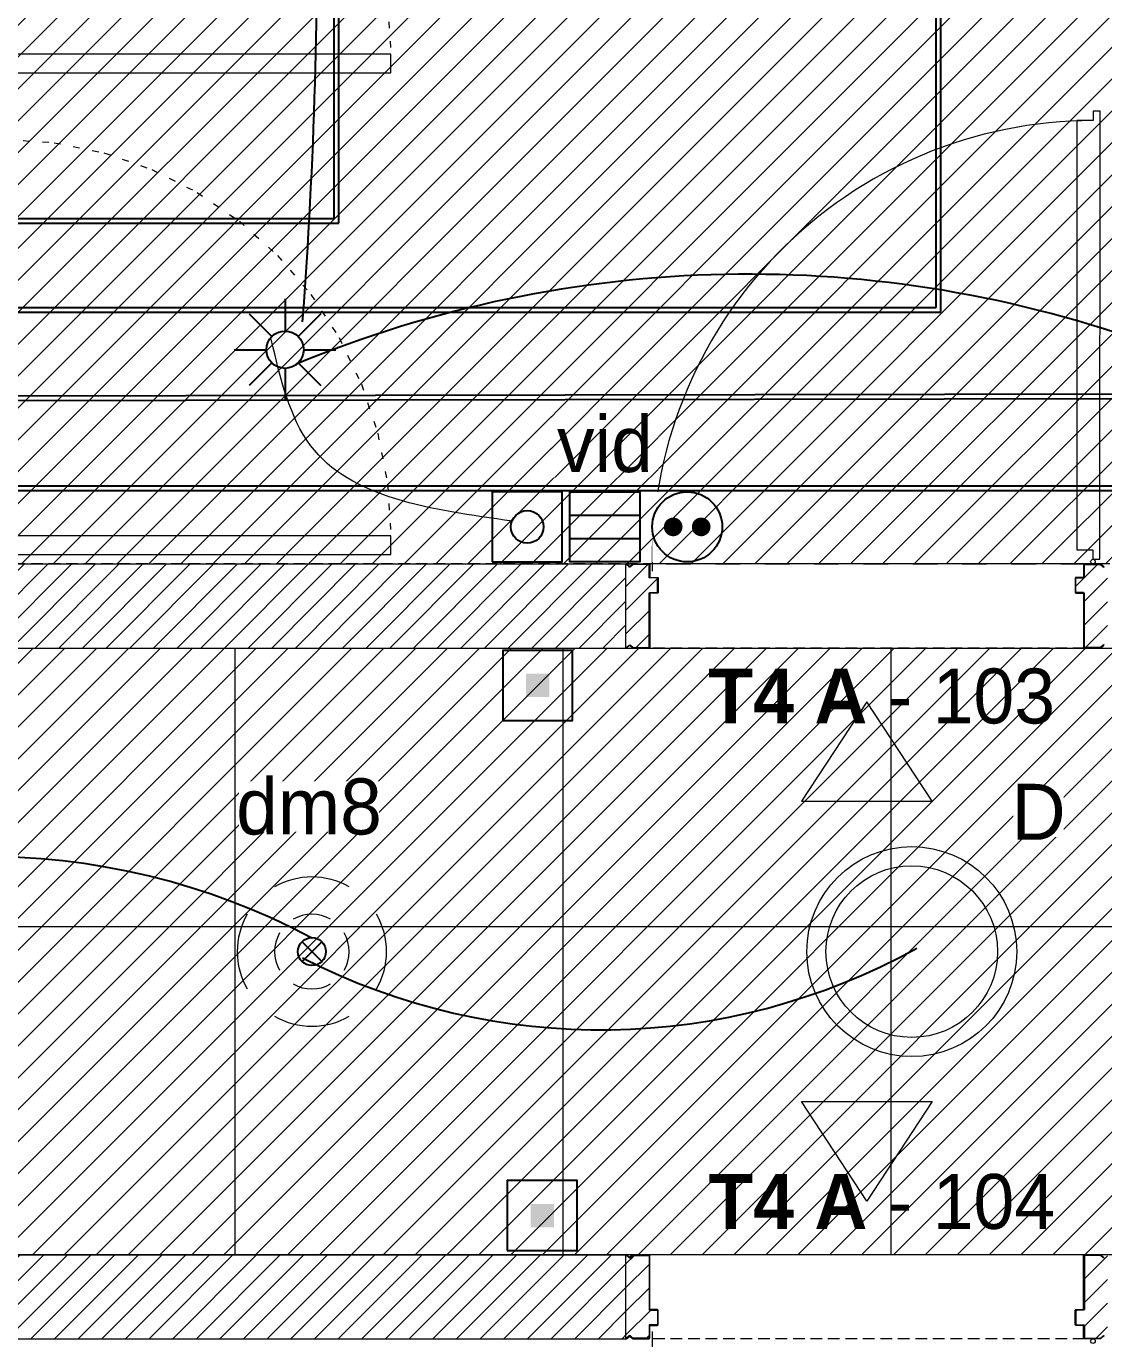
# Model space of a CAD drawing. Header units: centimetres. Extents: x 2666 to 9670, y 1889 to 5633.
# Drawn here: x 6461.1 to 6692.1, y 4134.4 to 4415.6 of the extents above; entities that cross this region are included whole.
import ezdxf

# ---------------------------------------------------------------- set-up
doc = ezdxf.new("R2010")
doc.units = ezdxf.units.CM
doc.header["$LTSCALE"] = 12.7
for name, pattern in [('Style de ligne -13', [0.295276, 0.19685, -0.098425]), ('Style de ligne -18', [0.328084, 0.109361, -0.218723]), ('VW-01', [0.83312, 0.41656, -0.41656])]:
    doc.linetypes.add(name, pattern=pattern)
for name, color, linetype, lineweight in [('B aménagement intérieur', 7, 'Continuous', 5), ('B Faux plafonds', 7, 'Continuous', 5), ('B GÈnÈral', 7, 'Continuous', 5), ('B Général', 7, 'Continuous', 5), ('C ANNOTATIONS-prestations', 7, 'Continuous', 5), ('C ANNOTATIONS-prestations-1', 7, 'Continuous', 5), ('C ANNOTATIONS-texte', 7, 'Continuous', 5), ('prlm-ELEC-CFA', 1, 'Continuous', 25), ('prlm-ELEC-CFO', 1, 'Continuous', 25)]:
    doc.layers.add(name, color=color, linetype=linetype, lineweight=lineweight)
doc.layers.add('prlm-CHAUFF', color=4, linetype='Continuous')
doc.styles.add('Eurostile (bold)', font='')
doc.styles.add('prlm-elec-cfa', font='comic.ttf', dxfattribs={"height": 12})
doc.styles.add('prlm-elec-cfo', font='comic.ttf', dxfattribs={"height": 12})
doc.styles.get('Eurostile (bold)').set_extended_font_data('Eurostile', bold=True)
pattern_1 = [(45, (0, 0.2205), (-3.5277778, 3.3072917), [])]
pattern_2 = [(45, (0, 0), (2.4253472, -2.6458333), [])]
pattern_3 = [(45, (6641.253, 4291.389), (2.42535, -2.64583), [])]

# ---------------------------------------------------------------- blocks, each defined once
blk = doc.blocks.new('xi.SPOT')
at = {"color": 0, "lineweight": 5}
blk.add_wipeout([(-4, 0), (-2.83, -2.83), (0, -4), (2.83, -2.83), (4, 0), (2.83, 2.83), (0, 4), (-2.83, 2.83)], dxfattribs=at).dxf.layer = 'prlm-ELEC-CFO'
at = {"layer": 'prlm-ELEC-CFO', "color": 0, "linetype": 'ByBlock', "lineweight": -2, "flags": 128}
for points in [[(0, 10.88), (0, 4)], [(-7.69, 7.69), (-2.83, 2.83)], [(7.69, 7.69), (2.83, 2.83)], [(-10.88, 0), (-4, 0)], [(4, 0), (10.88, 0)], [(-2.83, -2.83), (-7.69, -7.69)], [(0, -4), (0, -10.88)], [(2.83, -2.83), (7.69, -7.69)]]:
    blk.add_lwpolyline(points, dxfattribs=at)
at = {"layer": 'prlm-ELEC-CFO', "color": 0, "linetype": 'ByBlock', "lineweight": -2}
blk.add_circle((0, 0), 4, dxfattribs=at)
blk = doc.blocks.new('xi.BP')
at = {"layer": 'prlm-ELEC-CFO', "color": 0, "flags": 128}
blk.add_lwpolyline([(-7.5, -7.5), (7.5, -7.5), (7.5, 7.5), (-7.5, 7.5)], close=True, dxfattribs=at)
at = {"layer": 'prlm-ELEC-CFO', "color": 0}
blk.add_circle((0, 0), 3.5, dxfattribs=at)
blk = doc.blocks.new('xi.BSO')
at = {"layer": 'prlm-ELEC-CFO', "lineweight": 5}
blk.add_hatch(color=0, dxfattribs=at).paths.add_polyline_path([(-2.5, -2.5), (2.5, -2.5), (2.5, 2.5), (-2.5, 2.5)])
at = {"layer": 'prlm-ELEC-CFO', "color": 0, "flags": 128}
blk.add_lwpolyline([(-7.5, -7.5), (7.5, -7.5), (7.5, 7.5), (-7.5, 7.5)], close=True, dxfattribs=at)
blk = doc.blocks.new('xi.VID')
at = {"layer": 'prlm-ELEC-CFA', "color": 0, "linetype": 'ByBlock', "lineweight": -2, "flags": 128}
blk.add_lwpolyline([(-7.5, 7.5), (7.5, 7.5), (7.5, -7.5), (-7.5, -7.5)], close=True, dxfattribs=at)
at = {"layer": 'prlm-ELEC-CFA', "color": 0}
for points in [[(-7.5, 2.5), (7.5, 2.5)], [(-7.5, -2.5), (7.5, -2.5)]]:
    blk.add_lwpolyline(points, dxfattribs=at)
blk = doc.blocks.new('xi.PC')
at = {"color": 0, "lineweight": 5}
blk.add_wipeout([(-7.5, -7.5), (7.5, -7.5), (7.5, 7.5), (-7.5, 7.5)], dxfattribs=at).dxf.layer = 'prlm-ELEC-CFO'
at = {"layer": 'prlm-ELEC-CFO', "color": 0, "linetype": 'ByBlock', "lineweight": 5, "const_width": 2}
for points in [[(-4, 0, 1), (-2, 0, 1)], [(2, 0, 1), (4, 0, 1)]]:
    blk.add_lwpolyline(points, format="xyb", close=True, dxfattribs=at)
at = {"layer": 'prlm-ELEC-CFO', "color": 0, "linetype": 'ByBlock', "lineweight": -2}
blk.add_circle((0, 0), 7.5, dxfattribs=at)
blk = doc.blocks.new('xi.lumD')
at = {"layer": 'prlm-ELEC-CFO', "color": 0, "linetype": 'ByBlock', "lineweight": 13}
for radius in [22.49, 18.39]:
    blk.add_circle((0, 0), radius, dxfattribs=at)
blk = doc.blocks.new('xi.dm8')
at = {"layer": 'prlm-ELEC-CFO', "color": 0}
for points in [[(-2.12, 2.12), (2.12, -2.12)], [(2.12, 2.12), (-2.12, -2.12)]]:
    blk.add_lwpolyline(points, dxfattribs=at)
blk.add_circle((0, 0), 3, dxfattribs=at)
at = {"layer": 'prlm-ELEC-CFO', "color": 0, "lineweight": 13}
for radius, start, end in [(16, 60, 120), (16, 150, 210), (8, 60, 120), (16, 330, 30), (8, 150, 210), (8, 330, 30), (8, 240, 300), (16, 240, 300)]:
    blk.add_arc((0, 0), radius, start, end, dxfattribs=at)

msp = doc.modelspace()

# ---------------------------------------------------------------- hatches: boundary and pattern name
at = {"layer": 'B Faux plafonds', "linetype": 'Continuous', "lineweight": 5, "true_color": 0xaaaaaa}
h = msp.add_hatch(dxfattribs=at)
h.set_pattern_fill('F_P__SOFFITE', color=253, style=0, pattern_type=2)
h.set_pattern_definition(pattern_1)
h.paths.add_polyline_path([(4337.44, 3228.48), (4207.44, 3228.48), (4207.44, 4282.39), (4659.96, 4282.39), (4659.96, 4330.39), (5019.96, 4330.39), (5019.96, 4687.89), (5150.04, 4687.72), (5150.04, 4282.39), (6787.89, 4282.39), (6787.89, 4152.39), (4337.44, 4152.39)])
at = {"layer": 'B GÈnÈral', "linetype": 'Continuous', "lineweight": 5}
h = msp.add_hatch(dxfattribs=at)
h.set_pattern_fill('50_BETON', style=0, pattern_type=2)
h.set_pattern_definition(pattern_2)
h.paths.add_polyline_path([(6589.65, 4300.39), (6225.89, 4300.39), (6209.89, 4282.39), (6589.65, 4282.39)])
h = msp.add_hatch(dxfattribs=at)
h.set_pattern_fill('50_BETON', style=0, pattern_type=2)
h.set_pattern_definition(pattern_3)
edge = h.paths.add_edge_path()
edge.add_line((6589.65, 4282.44), (6590.32, 4283.02))
edge.add_line((6590.32, 4283.02), (6590.33, 4283.02))
edge.add_arc((6590.46, 4282.87), 0.2, 48.9909, 131.0091, ccw=False)
edge.add_line((6590.59, 4283.02), (6590.6, 4283.02))
edge.add_line((6590.6, 4283.02), (6591.16, 4282.53))
edge.add_line((6591.16, 4282.53), (6591.16, 4282.53))
edge.add_arc((6591.19, 4282.57), 0.05, 228.9909, 270)
edge.add_line((6591.19, 4282.52), (6591.19, 4282.52))
edge.add_line((6591.19, 4282.52), (6594.55, 4282.52))
edge.add_line((6594.55, 4282.52), (6594.56, 4282.52))
edge.add_arc((6594.56, 4282.56), 0.0435, 270, 360)
edge.add_line((6594.6, 4282.56), (6594.6, 4294.08))
edge.add_arc((6594.78, 4294.08), 0.174, 90, 180, ccw=False)
edge.add_line((6594.78, 4294.26), (6594.8, 4294.26))
edge.add_line((6594.8, 4294.26), (6596.35, 4294.26))
edge.add_line((6596.35, 4294.26), (6596.36, 4294.26))
edge.add_arc((6596.36, 4294.3), 0.0435, 270, 360)
edge.add_line((6596.4, 4294.3), (6596.4, 4297.35))
edge.add_arc((6596.36, 4297.35), 0.0435, 360, 450)
edge.add_line((6596.36, 4297.39), (6596.35, 4297.39))
edge.add_line((6596.35, 4297.39), (6594.8, 4297.39))
edge.add_line((6594.8, 4297.39), (6594.78, 4297.39))
edge.add_arc((6594.78, 4297.56), 0.174, 180, 270, ccw=False)
edge.add_line((6594.6, 4297.56), (6594.6, 4300.21))
edge.add_arc((6594.56, 4300.21), 0.0435, 360, 450)
edge.add_line((6594.56, 4300.26), (6594.55, 4300.26))
edge.add_line((6594.55, 4300.26), (6591.19, 4300.26))
edge.add_line((6591.19, 4300.26), (6591.19, 4300.26))
edge.add_arc((6591.19, 4300.21), 0.05, 90, 131.0091)
edge.add_line((6591.16, 4300.25), (6591.16, 4300.25))
edge.add_line((6591.16, 4300.25), (6590.6, 4299.76))
edge.add_line((6590.6, 4299.76), (6590.59, 4299.75))
edge.add_arc((6590.46, 4299.9), 0.2, 233.0967, 311.0091, ccw=False)
edge.add_line((6590.34, 4299.74), (6590.33, 4299.75))
edge.add_line((6590.33, 4299.75), (6589.82, 4300.2))
edge.add_line((6589.82, 4300.2), (6589.82, 4300.2))
edge.add_line((6589.82, 4300.2), (6589.65, 4300.34))
edge.add_line((6589.65, 4300.34), (6589.65, 4282.44))
h = msp.add_hatch(dxfattribs=at)
h.set_pattern_fill('50_BETON', style=0, pattern_type=2)
h.set_pattern_definition(pattern_3)
edge = h.paths.add_edge_path()
edge.add_line((6692.85, 4282.44), (6692.19, 4283.02))
edge.add_line((6692.19, 4283.02), (6692.18, 4283.02))
edge.add_arc((6692.05, 4282.87), 0.2, 48.9909, 131.0091)
edge.add_line((6691.92, 4283.02), (6691.91, 4283.02))
edge.add_line((6691.91, 4283.02), (6691.35, 4282.53))
edge.add_line((6691.35, 4282.53), (6691.35, 4282.53))
edge.add_arc((6691.32, 4282.57), 0.05, 270, 311.0091, ccw=False)
edge.add_line((6691.32, 4282.52), (6691.31, 4282.52))
edge.add_line((6691.31, 4282.52), (6687.95, 4282.52))
edge.add_line((6687.95, 4282.52), (6687.95, 4282.52))
edge.add_arc((6687.95, 4282.56), 0.0435, 180, 270, ccw=False)
edge.add_line((6687.9, 4282.56), (6687.9, 4294.08))
edge.add_arc((6687.73, 4294.08), 0.174, 360, 450)
edge.add_line((6687.73, 4294.26), (6687.7, 4294.26))
edge.add_line((6687.7, 4294.26), (6686.15, 4294.26))
edge.add_line((6686.15, 4294.26), (6686.15, 4294.26))
edge.add_arc((6686.15, 4294.3), 0.0435, 180, 270, ccw=False)
edge.add_line((6686.1, 4294.3), (6686.1, 4297.35))
edge.add_arc((6686.15, 4297.35), 0.0435, 90, 180, ccw=False)
edge.add_line((6686.15, 4297.39), (6686.15, 4297.39))
edge.add_line((6686.15, 4297.39), (6687.7, 4297.39))
edge.add_line((6687.7, 4297.39), (6687.73, 4297.39))
edge.add_arc((6687.73, 4297.56), 0.174, 270, 360)
edge.add_line((6687.9, 4297.56), (6687.9, 4300.21))
edge.add_arc((6687.95, 4300.21), 0.0435, 90, 180, ccw=False)
edge.add_line((6687.95, 4300.26), (6687.95, 4300.26))
edge.add_line((6687.95, 4300.26), (6691.31, 4300.26))
edge.add_line((6691.31, 4300.26), (6691.32, 4300.26))
edge.add_arc((6691.32, 4300.21), 0.05, 48.9909, 90, ccw=False)
edge.add_line((6691.35, 4300.25), (6691.35, 4300.25))
edge.add_line((6691.35, 4300.25), (6691.91, 4299.76))
edge.add_line((6691.91, 4299.76), (6691.92, 4299.75))
edge.add_arc((6692.05, 4299.9), 0.2, 228.9909, 306.9033)
edge.add_line((6692.17, 4299.74), (6692.18, 4299.75))
edge.add_line((6692.18, 4299.75), (6692.69, 4300.2))
edge.add_line((6692.69, 4300.2), (6692.69, 4300.2))
edge.add_line((6692.69, 4300.2), (6692.85, 4300.34))
edge.add_line((6692.85, 4300.34), (6692.85, 4282.44))
h = msp.add_hatch(dxfattribs=at)
h.set_pattern_fill('50_BETON', style=0, pattern_type=2)
h.set_pattern_definition(pattern_2)
h.paths.add_polyline_path([(5534.54, 4152.39), (5534.54, 4134.39), (6589.65, 4134.39), (6589.65, 4152.39)])
h = msp.add_hatch(dxfattribs=at)
h.set_pattern_fill('50_BETON', style=0, pattern_type=2)
h.set_pattern_definition(pattern_2)
edge = h.paths.add_edge_path()
edge.add_line((6589.65, 4152.34), (6590.31, 4151.76))
edge.add_line((6590.31, 4151.76), (6590.32, 4151.75))
edge.add_arc((6590.45, 4151.9), 0.2, 228.9909, 311.0091)
edge.add_line((6590.58, 4151.75), (6590.59, 4151.76))
edge.add_line((6590.59, 4151.76), (6591.15, 4152.25))
edge.add_line((6591.15, 4152.25), (6591.15, 4152.25))
edge.add_arc((6591.18, 4152.21), 0.05, 90, 131.0091, ccw=False)
edge.add_line((6591.18, 4152.26), (6591.19, 4152.26))
edge.add_line((6591.19, 4152.26), (6594.55, 4152.26))
edge.add_line((6594.55, 4152.26), (6594.55, 4152.26))
edge.add_arc((6594.55, 4152.21), 0.0435, 0, 90, ccw=False)
edge.add_line((6594.6, 4152.21), (6594.6, 4140.69))
edge.add_arc((6594.77, 4140.69), 0.174, 180, 270)
edge.add_line((6594.77, 4140.52), (6594.8, 4140.52))
edge.add_line((6594.8, 4140.52), (6596.35, 4140.52))
edge.add_line((6596.35, 4140.52), (6596.35, 4140.52))
edge.add_arc((6596.35, 4140.48), 0.0435, 0, 90, ccw=False)
edge.add_line((6596.4, 4140.48), (6596.4, 4137.43))
edge.add_arc((6596.35, 4137.43), 0.0435, 270, 360, ccw=False)
edge.add_line((6596.35, 4137.39), (6596.35, 4137.39))
edge.add_line((6596.35, 4137.39), (6594.8, 4137.39))
edge.add_line((6594.8, 4137.39), (6594.77, 4137.39))
edge.add_arc((6594.77, 4137.21), 0.174, 90, 180)
edge.add_line((6594.6, 4137.21), (6594.6, 4134.56))
edge.add_arc((6594.55, 4134.56), 0.0435, 270, 360, ccw=False)
edge.add_line((6594.55, 4134.52), (6594.55, 4134.52))
edge.add_line((6594.55, 4134.52), (6591.19, 4134.52))
edge.add_line((6591.19, 4134.52), (6591.18, 4134.52))
edge.add_arc((6591.18, 4134.57), 0.05, 228.9909, 270, ccw=False)
edge.add_line((6591.15, 4134.53), (6591.15, 4134.53))
edge.add_line((6591.15, 4134.53), (6590.59, 4135.02))
edge.add_line((6590.59, 4135.02), (6590.58, 4135.02))
edge.add_arc((6590.45, 4134.87), 0.2, 48.9909, 126.9033)
edge.add_line((6590.33, 4135.03), (6590.32, 4135.02))
edge.add_line((6590.32, 4135.02), (6589.81, 4134.58))
edge.add_line((6589.81, 4134.58), (6589.81, 4134.58))
edge.add_line((6589.81, 4134.58), (6589.65, 4134.44))
edge.add_line((6589.65, 4134.44), (6589.65, 4152.34))
h = msp.add_hatch(dxfattribs=at)
h.set_pattern_fill('50_BETON', style=0, pattern_type=2)
h.set_pattern_definition(pattern_2)
edge = h.paths.add_edge_path()
edge.add_line((6692.85, 4152.34), (6692.18, 4151.76))
edge.add_line((6692.18, 4151.76), (6692.17, 4151.75))
edge.add_arc((6692.04, 4151.9), 0.2, 228.9909, 311.0091, ccw=False)
edge.add_line((6691.91, 4151.75), (6691.9, 4151.76))
edge.add_line((6691.9, 4151.76), (6691.34, 4152.25))
edge.add_line((6691.34, 4152.25), (6691.34, 4152.25))
edge.add_arc((6691.31, 4152.21), 0.05, 48.9909, 90)
edge.add_line((6691.31, 4152.26), (6691.31, 4152.26))
edge.add_line((6691.31, 4152.26), (6687.95, 4152.26))
edge.add_line((6687.95, 4152.26), (6687.94, 4152.26))
edge.add_arc((6687.94, 4152.21), 0.0435, 90, 180)
edge.add_line((6687.9, 4152.21), (6687.9, 4140.69))
edge.add_arc((6687.72, 4140.69), 0.174, 270, 360, ccw=False)
edge.add_line((6687.72, 4140.52), (6687.7, 4140.52))
edge.add_line((6687.7, 4140.52), (6686.15, 4140.52))
edge.add_line((6686.15, 4140.52), (6686.14, 4140.52))
edge.add_arc((6686.14, 4140.48), 0.0435, 90, 180)
edge.add_line((6686.1, 4140.48), (6686.1, 4137.43))
edge.add_arc((6686.14, 4137.43), 0.0435, 180, 270)
edge.add_line((6686.14, 4137.39), (6686.15, 4137.39))
edge.add_line((6686.15, 4137.39), (6687.7, 4137.39))
edge.add_line((6687.7, 4137.39), (6687.72, 4137.39))
edge.add_arc((6687.72, 4137.21), 0.174, 0, 90, ccw=False)
edge.add_line((6687.9, 4137.21), (6687.9, 4134.56))
edge.add_arc((6687.94, 4134.56), 0.0435, 180, 270)
edge.add_line((6687.94, 4134.52), (6687.95, 4134.52))
edge.add_line((6687.95, 4134.52), (6691.31, 4134.52))
edge.add_line((6691.31, 4134.52), (6691.31, 4134.52))
edge.add_arc((6691.31, 4134.57), 0.05, 270, 311.0091)
edge.add_line((6691.34, 4134.53), (6691.34, 4134.53))
edge.add_line((6691.34, 4134.53), (6691.9, 4135.02))
edge.add_line((6691.9, 4135.02), (6691.91, 4135.02))
edge.add_arc((6692.04, 4134.87), 0.2, 53.0967, 131.0091, ccw=False)
edge.add_line((6692.16, 4135.03), (6692.17, 4135.02))
edge.add_line((6692.17, 4135.02), (6692.68, 4134.58))
edge.add_line((6692.68, 4134.58), (6692.68, 4134.58))
edge.add_line((6692.68, 4134.58), (6692.85, 4134.44))
edge.add_line((6692.85, 4134.44), (6692.85, 4152.34))
at = {"layer": 'C ANNOTATIONS-prestations-1', "linetype": 'Continuous', "lineweight": 9, "true_color": 0x989898}
h = msp.add_hatch(dxfattribs=at)
h.set_pattern_fill('DALETTES TERRASSE 50X50', color=252, scale=1.406016, style=0, pattern_type=2)
h.set_pattern_definition([(0, (4678, 4152.39), (4e-15, -70.3008), []), (-90, (4678, 4152.39), (70.3008, 0), [])])
h.paths.add_polyline_path([(4337.44, 3228.48), (4207.44, 3228.48), (4207.44, 4282.39), (4659.96, 4282.39), (4659.96, 4330.39), (5019.96, 4330.39), (5019.96, 4687.89), (5150.04, 4687.72), (5150.04, 4282.39), (6787.89, 4282.39), (6787.89, 4152.39), (4337.44, 4152.39)])

# ---------------------------------------------------------------- linework, layer by layer
at = {"layer": 'B Général', "linetype": 'Style de ligne -18', "lineweight": 5}
for p, q in [((6538.56, 4420.73), (6539.27, 4409.64)), ((6456.27, 4391.39), (6467.1, 4390.66)), ((6467.1, 4390.66), (6477.75, 4388.49)), ((6477.75, 4388.49), (6488.03, 4384.92)), ((6488.03, 4384.92), (6497.77, 4380)), ((6497.77, 4380), (6506.79, 4373.82)), ((6506.79, 4373.82), (6514.96, 4366.49)), ((6532.95, 4338.92), (6536.44, 4328.39)), ((6536.44, 4328.39), (6538.56, 4317.48)), ((6538.56, 4317.48), (6539.27, 4306.39))]:
    msp.add_line(p, q, dxfattribs=at)
at = {"layer": 'B Général'}
for p, q in [((6539.27, 4409.64), (6456.27, 4409.64)), ((6539.27, 4405.64), (6539.27, 4409.64)), ((6456.27, 4405.64), (6539.27, 4405.64)), ((6539.27, 4306.39), (6456.27, 4306.39)), ((6539.27, 4302.39), (6539.27, 4306.39)), ((6456.27, 4302.39), (6539.27, 4302.39))]:
    msp.add_line(p, q, dxfattribs=at)
at = {"layer": 'B Général', "color": 7, "linetype": 'Continuous', "lineweight": 18}
for p, q in [((6233.89, 4300.39), (6589.65, 4300.39)), ((6209.89, 4282.39), (6589.65, 4282.39)), ((5534.54, 4152.39), (6589.65, 4152.39)), ((6225.89, 4134.39), (6589.65, 4134.39))]:
    msp.add_line(p, q, dxfattribs=at)
at = {"layer": 'B Général', "color": 7, "linetype": 'Continuous', "lineweight": 5}
for p, q in [((6233.89, 4300.39), (6589.65, 4300.39)), ((6589.65, 4282.39), (6589.65, 4300.39)), ((6209.89, 4282.39), (6589.65, 4282.39)), ((5534.54, 4152.39), (6589.65, 4152.39)), ((6589.65, 4134.39), (6589.65, 4152.39)), ((6225.89, 4134.39), (6589.65, 4134.39))]:
    msp.add_line(p, q, dxfattribs=at)
at = {"layer": 'B Général', "linetype": 'Style de ligne -13', "lineweight": 5}
for p, q in [((6687.95, 4300.39), (6594.55, 4300.39)), ((6687.95, 4282.39), (6594.55, 4282.39)), ((6687.95, 4152.39), (6594.55, 4152.39)), ((6687.95, 4134.39), (6594.55, 4134.39))]:
    msp.add_line(p, q, dxfattribs=at)
at = {"layer": 'B Général', "color": 49, "linetype": 'Continuous', "lineweight": 5}
for p, q in [((6641.25, 4163.89), (6627.25, 4185.24)), ((6627.25, 4185.24), (6655.25, 4185.24)), ((6655.25, 4185.24), (6641.25, 4163.89))]:
    msp.add_line(p, q, dxfattribs=at)
at = {"layer": 'B Général', "color": 7, "linetype": 'Continuous', "lineweight": 5, "flags": 128}
msp.add_lwpolyline([(6686.25, 4303.39), (6689.75, 4303.39), (6689.75, 4301.39), (6691.25, 4301.39), (6691.27, 4397.39), (6689.77, 4397.39), (6689.77, 4395.39), (6686.27, 4395.39)], close=True, dxfattribs=at)
at = {"layer": 'B Général', "linetype": 'Continuous', "lineweight": 5, "flags": 128}
for points in [[(6594.75, 4300.21), (6594.75, 4297.56, 0.414214), (6594.8, 4297.52), (6594.8, 4297.52), (6596.35, 4297.52), (6596.38, 4297.52, -0.414214), (6596.55, 4297.35), (6596.55, 4294.3, -0.414214), (6596.38, 4294.13), (6596.35, 4294.13), (6594.8, 4294.13), (6594.8, 4294.13, 0.414214), (6594.75, 4294.08), (6594.75, 4282.56, -0.414214), (6594.58, 4282.39), (6594.55, 4282.39), (6591.19, 4282.39), (6591.18, 4282.39, -0.18087), (6591.05, 4282.44), (6591.05, 4282.44), (6590.49, 4282.92), (6590.49, 4282.93, 0.373975), (6590.43, 4282.93), (6590.42, 4282.92), (6589.76, 4282.35), (6589.65, 4282.44), (6590.32, 4283.02), (6590.33, 4283.02, -0.373975), (6590.59, 4283.02), (6590.6, 4283.02), (6591.16, 4282.53), (6591.16, 4282.53, 0.18087), (6591.19, 4282.52), (6591.19, 4282.52), (6594.55, 4282.52), (6594.56, 4282.52, 0.414214), (6594.6, 4282.56), (6594.6, 4294.08, -0.414214), (6594.78, 4294.26), (6594.8, 4294.26), (6596.35, 4294.26), (6596.36, 4294.26, 0.414214), (6596.4, 4294.3), (6596.4, 4297.35, 0.414214), (6596.36, 4297.39), (6596.35, 4297.39), (6594.8, 4297.39), (6594.78, 4297.39, -0.414214), (6594.6, 4297.56), (6594.6, 4300.21, 0.414214), (6594.56, 4300.26), (6594.55, 4300.26), (6591.19, 4300.26), (6591.19, 4300.26, 0.18087), (6591.16, 4300.25), (6591.16, 4300.25), (6590.6, 4299.76), (6590.59, 4299.75, -0.353689), (6590.34, 4299.74), (6590.33, 4299.75), (6589.82, 4300.2), (6589.82, 4300.2), (6589.65, 4300.34), (6589.76, 4300.43), (6590.37, 4299.9, 0.385556), (6590.49, 4299.85), (6590.49, 4299.85), (6591.05, 4300.34), (6591.05, 4300.34, -0.18087), (6591.18, 4300.39), (6591.19, 4300.39), (6594.55, 4300.39), (6594.58, 4300.39, -0.414214)], [(6594.75, 4134.56), (6594.75, 4137.21, -0.414214), (6594.79, 4137.26), (6594.8, 4137.26), (6596.35, 4137.26), (6596.37, 4137.26, 0.414214), (6596.55, 4137.43), (6596.55, 4140.48, 0.414214), (6596.37, 4140.65), (6596.35, 4140.65), (6594.8, 4140.65), (6594.79, 4140.65, -0.414214), (6594.75, 4140.69), (6594.75, 4152.21, 0.414214), (6594.57, 4152.39), (6594.55, 4152.39), (6591.19, 4152.39), (6591.18, 4152.39, 0.18087), (6591.05, 4152.34), (6591.04, 4152.34), (6590.49, 4151.85), (6590.49, 4151.85, -0.373975), (6590.42, 4151.85), (6590.42, 4151.85), (6589.75, 4152.43), (6589.65, 4152.34), (6590.31, 4151.76), (6590.32, 4151.75, 0.373975), (6590.58, 4151.75), (6590.59, 4151.76), (6591.15, 4152.25), (6591.15, 4152.25, -0.18087), (6591.18, 4152.26), (6591.19, 4152.26), (6594.55, 4152.26), (6594.55, 4152.26, -0.414214), (6594.6, 4152.21), (6594.6, 4140.69, 0.414214), (6594.77, 4140.52), (6594.8, 4140.52), (6596.35, 4140.52), (6596.35, 4140.52, -0.414214), (6596.4, 4140.48), (6596.4, 4137.43, -0.414214), (6596.35, 4137.39), (6596.35, 4137.39), (6594.8, 4137.39), (6594.77, 4137.39, 0.414214), (6594.6, 4137.21), (6594.6, 4134.56, -0.414214), (6594.55, 4134.52), (6594.55, 4134.52), (6591.19, 4134.52), (6591.18, 4134.52, -0.18087), (6591.15, 4134.53), (6591.15, 4134.53), (6590.59, 4135.02), (6590.58, 4135.02, 0.353689), (6590.33, 4135.03), (6590.32, 4135.02), (6589.81, 4134.58), (6589.81, 4134.58), (6589.65, 4134.44), (6589.75, 4134.35), (6590.37, 4134.88, -0.385556), (6590.48, 4134.93), (6590.49, 4134.92), (6591.04, 4134.44), (6591.05, 4134.44, 0.18087), (6591.18, 4134.39), (6591.19, 4134.39), (6594.55, 4134.39), (6594.57, 4134.39, 0.414214)]]:
    msp.add_lwpolyline(points, format="xyb", close=True, dxfattribs=at)
for points in [[(6692.13, 4299.9, -0.385556), (6692.02, 4299.85), (6692.01, 4299.85), (6691.46, 4300.34), (6691.45, 4300.34, 0.18087), (6691.32, 4300.39), (6691.31, 4300.39), (6687.95, 4300.39), (6687.93, 4300.39, 0.414214), (6687.75, 4300.21), (6687.75, 4297.56, -0.414214), (6687.71, 4297.52), (6687.7, 4297.52), (6686.15, 4297.52), (6686.13, 4297.52, 0.414214), (6685.95, 4297.35), (6685.95, 4294.3, 0.414214), (6686.13, 4294.13), (6686.15, 4294.13), (6687.7, 4294.13), (6687.71, 4294.13, -0.414214), (6687.75, 4294.08), (6687.75, 4282.56, 0.414214), (6687.93, 4282.39), (6687.95, 4282.39), (6691.31, 4282.39), (6691.32, 4282.39, 0.18087), (6691.45, 4282.44), (6691.46, 4282.44), (6692.01, 4282.92), (6692.01, 4282.93, -0.373975), (6692.08, 4282.93)], [(6692.18, 4283.02, 0.373975), (6691.92, 4283.02), (6691.91, 4283.02), (6691.35, 4282.53), (6691.35, 4282.53, -0.18087), (6691.32, 4282.52), (6691.31, 4282.52), (6687.95, 4282.52), (6687.95, 4282.52, -0.414214), (6687.9, 4282.56), (6687.9, 4294.08, 0.414214), (6687.73, 4294.26), (6687.7, 4294.26), (6686.15, 4294.26), (6686.15, 4294.26, -0.414214), (6686.1, 4294.3), (6686.1, 4297.35, -0.414214), (6686.15, 4297.39), (6686.15, 4297.39), (6687.7, 4297.39), (6687.73, 4297.39, 0.414214), (6687.9, 4297.56), (6687.9, 4300.21, -0.414214), (6687.95, 4300.26), (6687.95, 4300.26), (6691.31, 4300.26), (6691.32, 4300.26, -0.18087), (6691.35, 4300.25), (6691.35, 4300.25), (6691.91, 4299.76), (6691.92, 4299.75, 0.353689), (6692.17, 4299.74)], [(6692.13, 4134.88, 0.385556), (6692.01, 4134.93), (6692, 4134.92), (6691.45, 4134.44), (6691.45, 4134.44, -0.18087), (6691.32, 4134.39), (6691.31, 4134.39), (6687.95, 4134.39), (6687.92, 4134.39, -0.414214), (6687.75, 4134.56), (6687.75, 4137.21, 0.414214), (6687.7, 4137.26), (6687.7, 4137.26), (6686.15, 4137.26), (6686.12, 4137.26, -0.414214), (6685.95, 4137.43), (6685.95, 4140.48, -0.414214), (6686.12, 4140.65), (6686.15, 4140.65), (6687.7, 4140.65), (6687.7, 4140.65, 0.414214), (6687.75, 4140.69), (6687.75, 4152.21, -0.414214), (6687.92, 4152.39), (6687.95, 4152.39), (6691.31, 4152.39), (6691.32, 4152.39, -0.18087), (6691.45, 4152.34), (6691.45, 4152.34), (6692, 4151.85), (6692.01, 4151.85, 0.373975), (6692.07, 4151.85)], [(6692.17, 4151.75, -0.373975), (6691.91, 4151.75), (6691.9, 4151.76), (6691.34, 4152.25), (6691.34, 4152.25, 0.18087), (6691.31, 4152.26), (6691.31, 4152.26), (6687.95, 4152.26), (6687.94, 4152.26, 0.414214), (6687.9, 4152.21), (6687.9, 4140.69, -0.414214), (6687.72, 4140.52), (6687.7, 4140.52), (6686.15, 4140.52), (6686.14, 4140.52, 0.414214), (6686.1, 4140.48), (6686.1, 4137.43, 0.414214), (6686.14, 4137.39), (6686.15, 4137.39), (6687.7, 4137.39), (6687.72, 4137.39, -0.414214), (6687.9, 4137.21), (6687.9, 4134.56, 0.414214), (6687.94, 4134.52), (6687.95, 4134.52), (6691.31, 4134.52), (6691.31, 4134.52, 0.18087), (6691.34, 4134.53), (6691.34, 4134.53), (6691.9, 4135.02), (6691.91, 4135.02, -0.353689), (6692.16, 4135.03)]]:
    msp.add_lwpolyline(points, format="xyb", dxfattribs=at)
at = {"layer": 'B Général', "color": 250, "linetype": 'Continuous', "lineweight": 5, "true_color": 0x444444, "flags": 128}
msp.add_lwpolyline([(6641.25, 4270.89), (6627.25, 4249.54), (6655.25, 4249.54)], close=True, dxfattribs=at)
at = {"layer": 'B Général', "linetype": 'Continuous', "lineweight": 5}
for centre in [(6689.75, 4300.89), (6689.75, 4133.89)]:
    msp.add_circle(centre, 0.5, dxfattribs=at)
at = {"layer": 'B Général', "color": 7, "linetype": 'Continuous', "lineweight": 5}
for centre, start, end in [((6689.75, 4300.89), 90, 181.2323), ((6689.75, 4133.89), 178.7677, 270)]:
    msp.add_arc(centre, 94.5, start, end, dxfattribs=at)
at = {"layer": 'C ANNOTATIONS-prestations', "color": 7, "linetype": 'Continuous', "lineweight": 5, "flags": 128}
msp.add_lwpolyline([(4337.44, 3228.48), (4207.44, 3228.48), (4207.44, 4282.39), (4659.96, 4282.39), (4659.96, 4330.39), (5019.96, 4330.39), (5019.96, 4687.89), (5150.04, 4687.72), (5150.04, 4282.39), (6787.89, 4282.39), (6787.89, 4152.39), (4337.44, 4152.39)], close=True, dxfattribs=at)
msp.add_lwpolyline([(4337.44, 3228.48), (4207.44, 3228.48), (4207.44, 4282.39), (4659.96, 4282.39), (4659.96, 4330.39), (5019.96, 4330.39), (5019.96, 4687.89), (5150.04, 4687.72), (5150.04, 4282.39), (6787.89, 4282.39), (6787.89, 4152.39), (4337.44, 4152.39)], close=True, dxfattribs=at)
at = {"layer": 'prlm-CHAUFF', "ltscale": 50}
for p, q in [((6527.12, 4374.44), (6527.12, 4578.84)), ((6528.12, 4373.44), (6528.12, 4578.84)), ((6656.15, 4355.34), (6656.15, 4424.84)), ((6657.15, 4354.34), (6657.15, 4424.84)), ((6309.65, 4374.44), (6527.12, 4374.44)), ((6309.65, 4373.44), (6528.12, 4373.44)), ((6309.76, 4355.34), (6656.15, 4355.34)), ((6309.76, 4354.34), (6657.15, 4354.34)), ((6309.76, 4336.24), (7014.66, 4337.29)), ((6309.76, 4335.24), (7015.08, 4336.29)), ((6309.77, 4317.14), (7041.02, 4317.14)), ((6309.77, 4316.14), (7041.44, 4316.14))]:
    msp.add_line(p, q, dxfattribs=at)
at = {"layer": 'prlm-ELEC-CFO'}
for centre, radius, start, end in [((6452.56, 4089.46), 148.22, 61.8745, 119.8009), ((6584.18, 4340.56), 139.98, 242.864, 298.9629)]:
    msp.add_arc(centre, radius, start, end, dxfattribs=at)

# ---------------------------------------------------------------- block references
at = {"layer": 'prlm-ELEC-CFA'}
msp.add_blockref('xi.VID', (6585.14, 4308.34), dxfattribs=at)
at = {"layer": 'prlm-ELEC-CFO'}
for name, p in [('xi.BP', (6568.49, 4308.34)), ('xi.BSO', (6570.72, 4274.39)), ('xi.dm8', (6522.33, 4217.34)), ('xi.BSO', (6571.69, 4160.78))]:
    msp.add_blockref(name, p, dxfattribs=at)
at = {"layer": 'prlm-ELEC-CFO', "rotation": 90}
msp.add_blockref('xi.lumD', (6650.9, 4217.34), dxfattribs=at)

# ---------------------------------------------------------------- texts
at = {"layer": 'C ANNOTATIONS-texte', "color": 7, "lineweight": 30, "char_height": 11.765, "attachment_point": 2, "line_spacing_factor": 0.894142, "style": 'Eurostile (bold)'}
for s, insert, width in [('T4 A {\\fEurostile|b0|i0|c0|p0;- 103}', (6644.46, 4277.99), 203.4552), ('T4 A{\\fEurostile|b0|i0|c0|p0; - 104}', (6644.47, 4169.69), 213.3711)]:
    msp.add_mtext(s, dxfattribs=dict(at, insert=insert, width=width))

# ---------------------------------------------------------------- next in the draw order: block references
at = {"layer": 'prlm-ELEC-CFO'}
for name, p in [('xi.SPOT', (6516.57, 4346.31)), ('xi.PC', (6602.77, 4308.34))]:
    msp.add_blockref(name, p, dxfattribs=at)

# ---------------------------------------------------------------- next in the draw order: texts
at = {"layer": 'prlm-ELEC-CFA', "lineweight": 20, "insert": (6585.14, 4326), "char_height": 12, "attachment_point": 5, "line_spacing_factor": 0.8, "style": 'prlm-elec-cfa', "bg_fill": 3, "box_fill_scale": 1.1, "bg_fill_color": 256, "bg_fill_transparency": 0}
msp.add_mtext('vid', dxfattribs=at)
at = {"layer": 'prlm-ELEC-CFO', "lineweight": 20, "char_height": 12, "attachment_point": 2, "line_spacing_factor": 0.8, "style": 'prlm-elec-cfo', "bg_fill": 3, "box_fill_scale": 0.95, "bg_fill_color": 256, "bg_fill_transparency": 0}
for s, insert in [('dm8', (6521.71, 4254.44)), ('D', (6678.09, 4253.29))]:
    msp.add_mtext(s, dxfattribs=dict(at, insert=insert))

# ---------------------------------------------------------------- next in the draw order: hatches: boundary and pattern name
at = {"layer": 'B Faux plafonds', "linetype": 'Continuous', "lineweight": 5, "true_color": 0xaaaaaa}
h = msp.add_hatch(dxfattribs=at)
h.set_pattern_fill('F_P__SOFFITE', color=253, style=0, pattern_type=2)
h.set_pattern_definition(pattern_1)
h.paths.add_polyline_path([(6852.89, 4471.39), (6928.53, 4471.39), (6928.53, 4393.39), (6935.53, 4393.39), (6935.53, 4423.22), (7146.53, 4423.22), (7146.53, 4290.76), (7120.2, 4290.76), (7120.2, 4225.66), (6805.89, 4225.66), (6805.89, 4300.39), (6456.27, 4300.39), (6456.27, 4610.39), (6576.26, 4610.39), (6576.27, 4420.39), (6696.27, 4420.39), (6696.27, 4393.39), (6696.34, 4393.39), (6696.34, 4393.39), (6852.89, 4393.39)])

# ---------------------------------------------------------------- next in the draw order: linework, layer by layer
at = {"layer": 'B aménagement intérieur', "color": 7, "linetype": 'Style de ligne -13', "lineweight": 5}
msp.add_line((6805.89, 4300.39), (6456.27, 4300.39), dxfattribs=at)
at = {"layer": 'B Général', "linetype": 'Style de ligne -18', "lineweight": 5}
for p, q in [((6514.96, 4366.49), (6522.12, 4358.13)), ((6522.12, 4358.13), (6528.15, 4348.89)), ((6528.15, 4348.89), (6532.95, 4338.92))]:
    msp.add_line(p, q, dxfattribs=at)
at = {"layer": 'B Général', "color": 154, "linetype": 'VW-01', "lineweight": 5}
msp.add_line((6471.26, 4300.39), (6691.26, 4300.39), dxfattribs=at)
at = {"layer": 'prlm-ELEC-CFO'}
for centre, radius, start, end in [((5399.04, 4436.67), 1124.47, 355.69631, 6.13857), ((6615.91, 4109.17), 253.31, 69.8081, 112.4968)]:
    msp.add_arc(centre, radius, start, end, dxfattribs=at)
at = {"layer": 'prlm-ELEC-CFO', "lineweight": 13}
msp.add_spline([(6565.22, 4309.57), (6522.04, 4325.78), (6513.6, 4348.56)], degree=3, dxfattribs=at)

doc.saveas('drawing.dxf')
